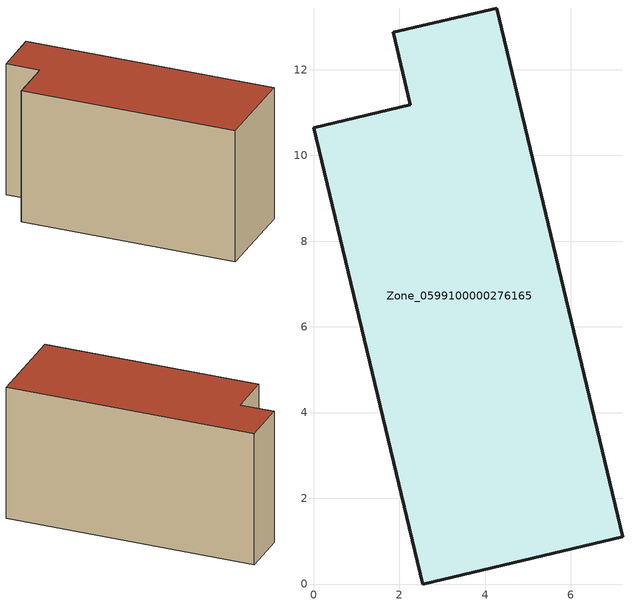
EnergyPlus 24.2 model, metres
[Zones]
Zone_0599100000276165
 floor ground (C_G): 7.22,1.1 2.55,0 0,10.64 2.25,11.18 1.86,12.87 4.28,13.44 z0
 wall outside (C_F): 2.55,0 7.22,1.1 4.28,13.44 1.86,12.87 2.25,11.18 0,10.64 2.55,0 z0:6.97
 roof outside (C_R): 1.86,12.87 2.25,11.18 0,10.64 2.55,0 7.22,1.1 4.28,13.44 z6.97
[BUILDING]
Pand.0599100000276165: North Axis=0; Terrain=City; Loads Convergence Tolerance Value=0.04; Temperature Convergence Tolerance Value=0.4; Solar Distribution=FullExterior; Maximum Number of Warmup Days=25; Minimum Number of Warmup Days=1
[Site:Location]
Rotterdam.The.Hague.AP_ZH_NLD Design_Conditions: Latitude=51.96; Longitude=4.45; Time Zone=1; Elevation=-4.5
[SITE:GROUNDTEMPERATURE:BUILDINGSURFACE]
18, 18, 18, 18, 18, 18, 18, 18, 18, 18, 18, 18
[MATERIAL] Thermal Absorptance=0.9; Solar Absorptance=0.7; Visible Absorptance=0.7
Name | Roughness | Thickness | Conductivity | Density | Specific Heat
G.TI.1992-2005 | MediumSmooth | 0.15 | 0.06 | 540 | 1210
F.TI.1992-2005 | Rough | 0.3 | 0.12 | 1920 | 840
R.TI.1992-2005 | MediumRough | 0.2 | 0.08 | 1500 | 1000
[CONSTRUCTION]
C_G: G.TI.1992-2005
C_F: F.TI.1992-2005
C_R: R.TI.1992-2005
[ZONE]
Zone_0599100000276165: Type=1; Multiplier=1; Ceiling Height=Autocalculate; Volume=Autocalculate; Floor Area=autocalculate; Part of Total Floor Area=Yes
[ZONEINFILTRATION:DESIGNFLOWRATE]
Infil_Zone_0599100000276165: Zone or ZoneList or Space or SpaceList=Zone_0599100000276165; Schedule=AlwaysOn; Design Flow Rate Calculation Method=Flow/Area; Flow Rate per Floor Area=0.0015; Constant Term Coefficient=1; Temperature Term Coefficient=0; Velocity Term Coefficient=0; Velocity Squared Term Coefficient=0
[HVACTEMPLATE:ZONE:IDEALLOADSAIRSYSTEM]
Zone_0599100000276165: Maximum Heating Supply Air Temperature=50; Minimum Cooling Supply Air Temperature=13; Maximum Heating Supply Air Humidity Ratio=0.0156; Minimum Cooling Supply Air Humidity Ratio=0.0077; Heating Limit=NoLimit; Cooling Limit=NoLimit; Dehumidification Control Type=ConstantSensibleHeatRatio; Cooling Sensible Heat Ratio=0.7; Dehumidification Setpoint=60; Humidification Control Type=None; Humidification Setpoint=30; Outdoor Air Method=None; Outdoor Air Flow Rate per Person=0.00944; Outdoor Air Flow Rate per Zone Floor Area=0; Outdoor Air Flow Rate per Zone=0; Demand Controlled Ventilation Type=None; Outdoor Air Economizer Type=NoEconomizer; Heat Recovery Type=None; Sensible Heat Recovery Effectiveness=0.7; Latent Heat Recovery Effectiveness=0.65
[ZONECONTROL:THERMOSTAT]
ThermostatControl_Zone_0599100000276165: Zone or ZoneList=Zone_0599100000276165; Control Type Schedule=DualSetpointControlType; Control 1=Thermostat_Zone_0599100000276165; Temperature Difference Between Cutout And Setpoint=0
[THERMOSTATSETPOINT:DUALSETPOINT]
Thermostat_Zone_0599100000276165: Heating Setpoint Temperature Schedule=HeatingSetpoint_Zone_0599100000276165; Cooling Setpoint Temperature Schedule=CoolingSetpoint_Zone_0599100000276165
[SCHEDULE:COMPACT]
HeatingSetpoint_Zone_0599100000276165: Through: 12/31, For: AllDays, Until: 24:00, 21
CoolingSetpoint_Zone_0599100000276165: Through: 12/31, For: AllDays, Until: 24:00, 24
DualSetpointControlType: Through: 12/31, For: AllDays, Until: 24:00, 4
AlwaysOn: Through: 12/31, For: AllDays, Until: 24:00, 1
